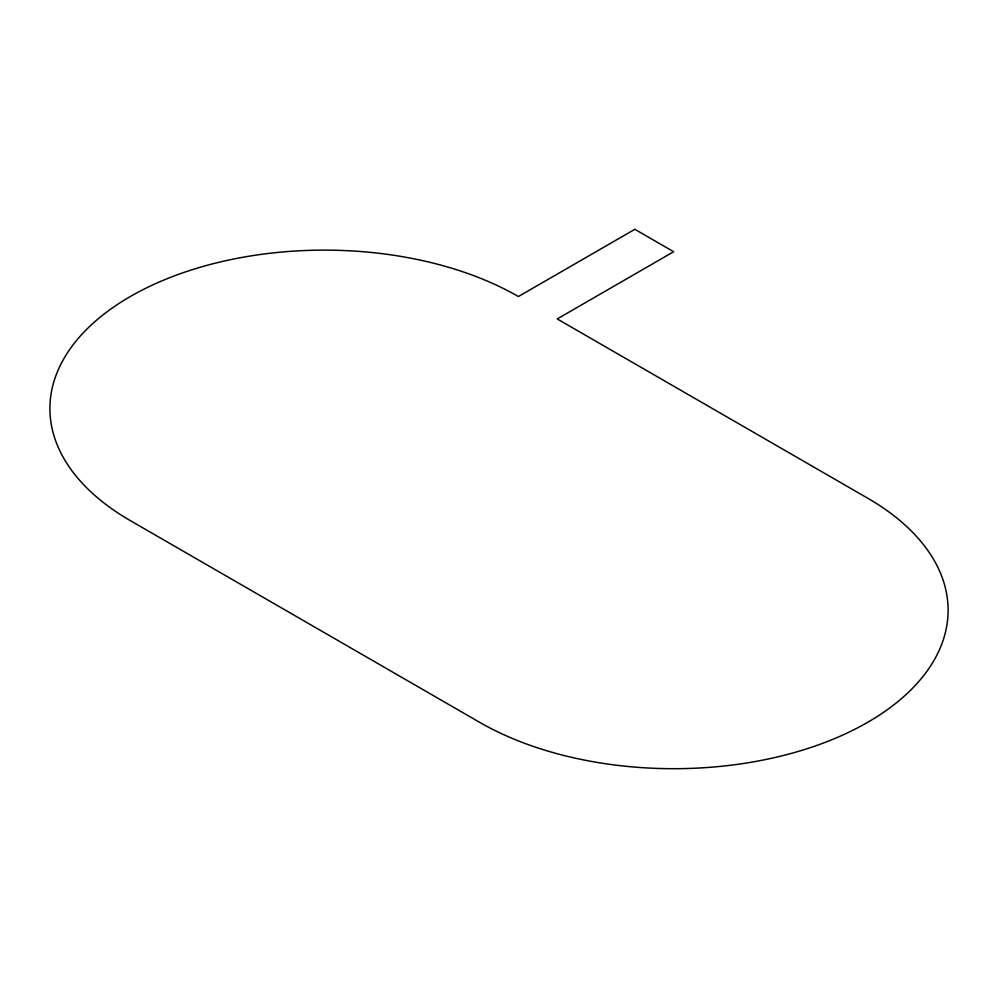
<?xml version="1.0" encoding="UTF-8"?>
<svg xmlns="http://www.w3.org/2000/svg" width="998" height="998" viewBox="0 0 998 998"><rect width="100%" height="100%" fill="white"/><g stroke="black" fill="none" stroke-linecap="round" stroke-linejoin="round"><path stroke-width="1.5" d="M634.84 229.303L518.411 296.531A274.45 158.445 0 0 0 130.289 296.531A274.45 158.445 0 0 0 130.289 520.607L479.589 722.29A274.45 158.445 0 0 0 867.711 722.29A274.45 158.445 0 0 0 867.711 498.202L557.221 318.936L673.65 251.721L634.84 229.303"/></g></svg>
